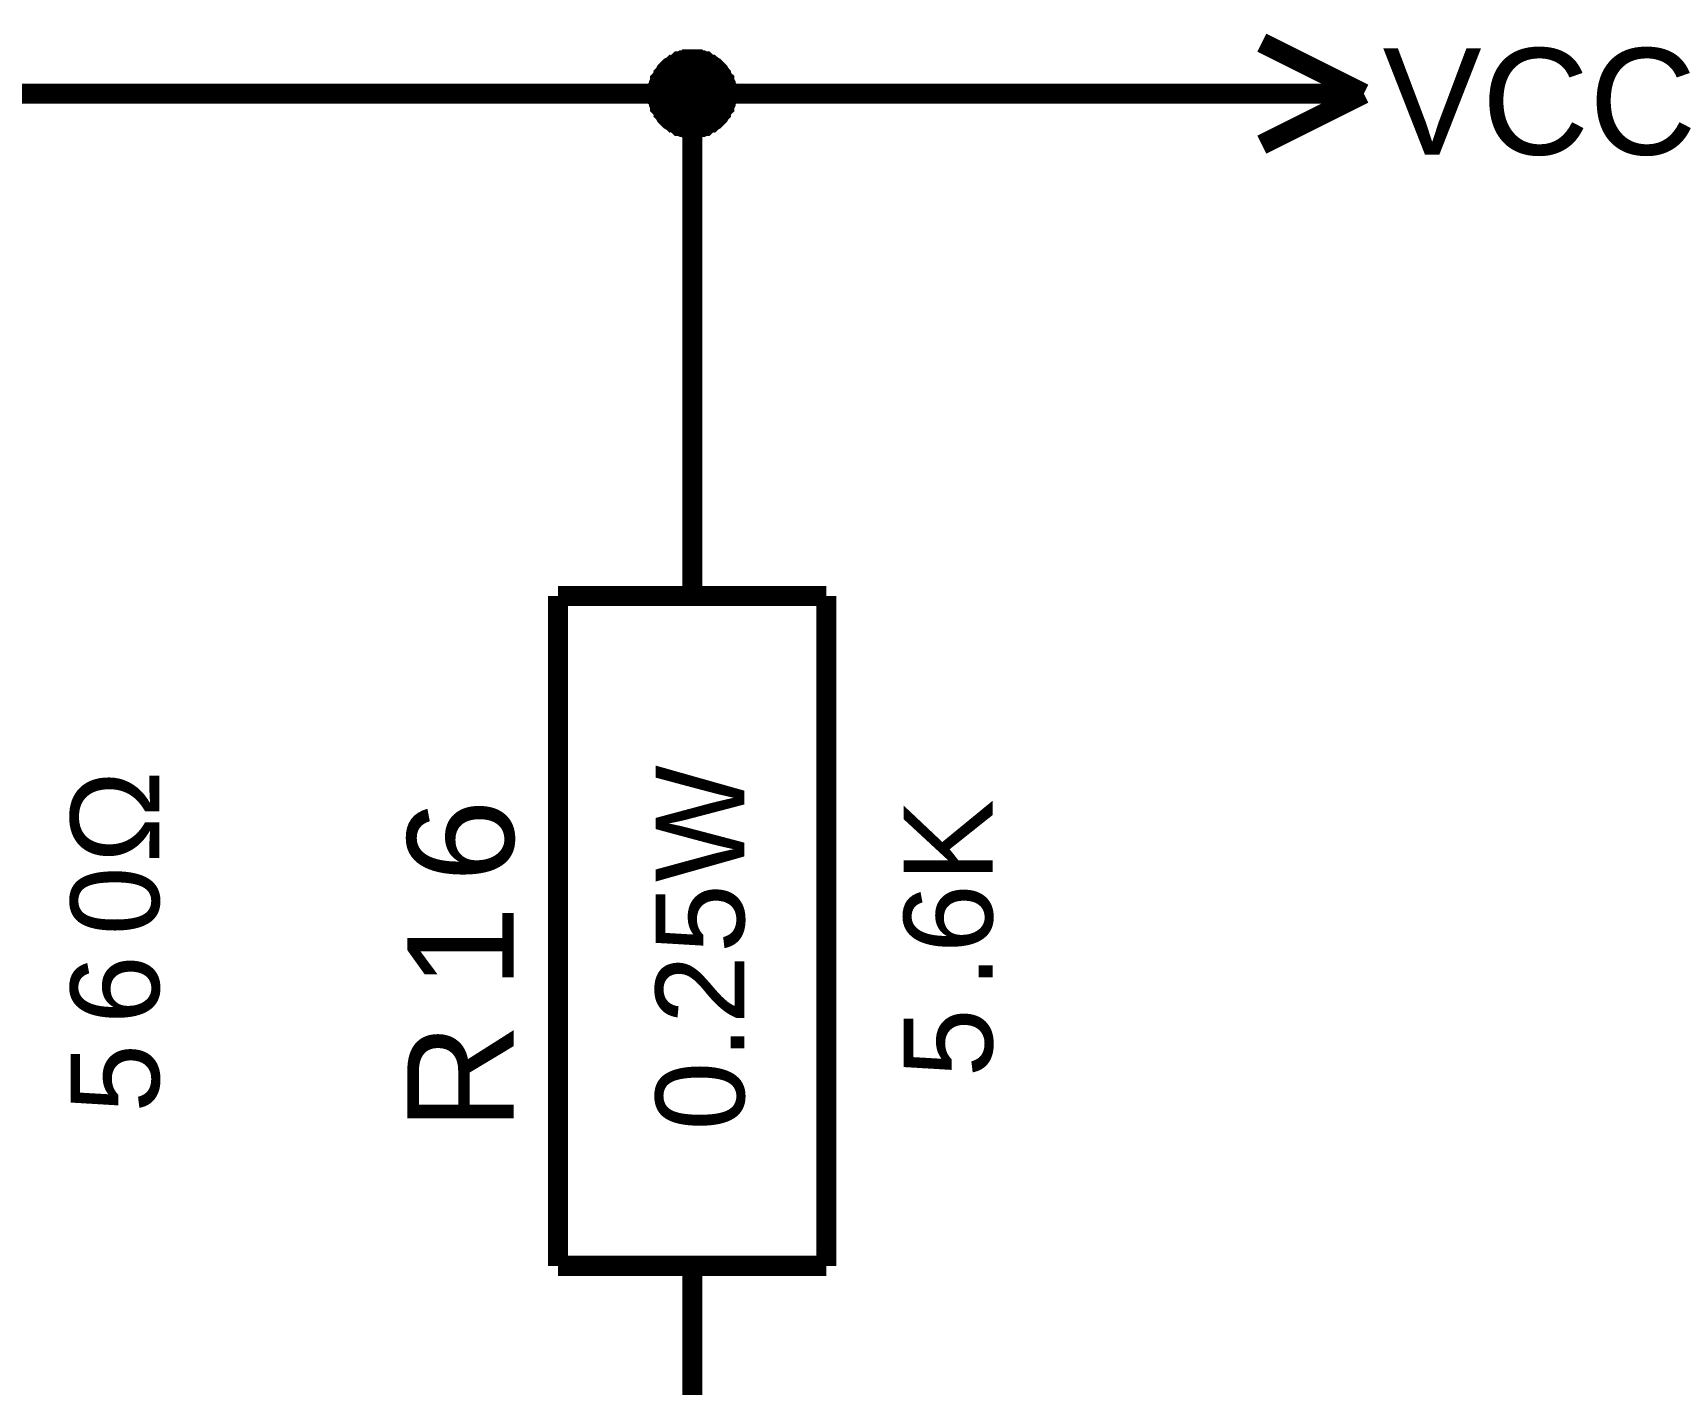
# Model space of a CAD drawing. Header units: millimetres. Extents: x -2024 to 917, y -725 to 13.
# Drawn here: x -1893.78 to -1869.44, y -608.44 to -588.26 of the extents above; entities that cross this region are included whole.
import ezdxf

# ---------------------------------------------------------------- set-up
doc = ezdxf.new("R2010")
doc.units = ezdxf.units.MM
doc.styles.get("Standard").update_dxf_attribs({"font": 'arial.ttf'})

msp = doc.modelspace()

# ---------------------------------------------------------------- linework, layer by layer
at = {"color": 7}
for points, const_width in [([(-1873.896, -589.171), (-1875.419, -588.409)], 0.3), ([(-1884.439, -589.171), (-1884.439, -589.138), (-1884.439, -589.121), (-1884.439, -589.088), (-1884.422, -589.072), (-1884.422, -589.039), (-1884.422, -589.022), (-1884.406, -588.989), (-1884.406, -588.972), (-1884.389, -588.956), (-1884.373, -588.923), (-1884.356, -588.906), (-1884.356, -588.89), (-1884.34, -588.873), (-1884.323, -588.84), (-1884.307, -588.823), (-1884.29, -588.807), (-1884.274, -588.79), (-1884.257, -588.774), (-1884.224, -588.757), (-1884.207, -588.741), (-1884.191, -588.741), (-1884.174, -588.724), (-1884.141, -588.707), (-1884.125, -588.691), (-1884.108, -588.691), (-1884.075, -588.674), (-1884.058, -588.674), (-1884.025, -588.674), (-1884.009, -588.658), (-1883.976, -588.658), (-1883.959, -588.658), (-1883.926, -588.658)], 0.3), ([(-1884.439, -589.171), (-1884.439, -589.138), (-1884.439, -589.121), (-1884.439, -589.088), (-1884.422, -589.072), (-1884.422, -589.039), (-1884.422, -589.022), (-1884.406, -588.989), (-1884.406, -588.972), (-1884.389, -588.956), (-1884.373, -588.923), (-1884.356, -588.906), (-1884.356, -588.89), (-1884.34, -588.873), (-1884.323, -588.84), (-1884.307, -588.823), (-1884.29, -588.807), (-1884.274, -588.79), (-1884.257, -588.774), (-1884.224, -588.757), (-1884.207, -588.741), (-1884.191, -588.741), (-1884.174, -588.724), (-1884.141, -588.707), (-1884.125, -588.691), (-1884.108, -588.691), (-1884.075, -588.674), (-1884.058, -588.674), (-1884.025, -588.674), (-1884.009, -588.658), (-1883.976, -588.658), (-1883.959, -588.658), (-1883.926, -588.658)], 0.3), ([(-1884.439, -589.171), (-1884.439, -589.138), (-1884.439, -589.121), (-1884.439, -589.088), (-1884.422, -589.072), (-1884.422, -589.039), (-1884.422, -589.022), (-1884.406, -588.989), (-1884.406, -588.972), (-1884.389, -588.956), (-1884.373, -588.923), (-1884.356, -588.906), (-1884.356, -588.89), (-1884.34, -588.873), (-1884.323, -588.84), (-1884.307, -588.823), (-1884.29, -588.807), (-1884.274, -588.79), (-1884.257, -588.774), (-1884.224, -588.757), (-1884.207, -588.741), (-1884.191, -588.741), (-1884.174, -588.724), (-1884.141, -588.707), (-1884.125, -588.691), (-1884.108, -588.691), (-1884.075, -588.674), (-1884.058, -588.674), (-1884.025, -588.674), (-1884.009, -588.658), (-1883.976, -588.658), (-1883.959, -588.658), (-1883.926, -588.658)], 0.3), ([(-1884.439, -589.171), (-1884.439, -589.138), (-1884.439, -589.121), (-1884.439, -589.088), (-1884.422, -589.072), (-1884.422, -589.039), (-1884.422, -589.022), (-1884.406, -588.989), (-1884.406, -588.972), (-1884.389, -588.956), (-1884.373, -588.923), (-1884.356, -588.906), (-1884.356, -588.89), (-1884.34, -588.873), (-1884.323, -588.84), (-1884.307, -588.823), (-1884.29, -588.807), (-1884.274, -588.79), (-1884.257, -588.774), (-1884.224, -588.757), (-1884.207, -588.741), (-1884.191, -588.741), (-1884.174, -588.724), (-1884.141, -588.707), (-1884.125, -588.691), (-1884.108, -588.691), (-1884.075, -588.674), (-1884.058, -588.674), (-1884.025, -588.674), (-1884.009, -588.658), (-1883.976, -588.658), (-1883.959, -588.658), (-1883.926, -588.658)], 0.3), ([(-1883.926, -588.658), (-1883.926, -588.658)], 0.3), ([(-1883.926, -588.658), (-1883.893, -588.658), (-1883.876, -588.658), (-1883.843, -588.658), (-1883.827, -588.674), (-1883.794, -588.674), (-1883.777, -588.674), (-1883.744, -588.691), (-1883.727, -588.691), (-1883.711, -588.707), (-1883.678, -588.724), (-1883.661, -588.741), (-1883.645, -588.741), (-1883.628, -588.757), (-1883.595, -588.774), (-1883.578, -588.79), (-1883.562, -588.807), (-1883.545, -588.823), (-1883.529, -588.84), (-1883.512, -588.873), (-1883.496, -588.89), (-1883.496, -588.906), (-1883.479, -588.923), (-1883.463, -588.956), (-1883.446, -588.972), (-1883.446, -588.989), (-1883.429, -589.022), (-1883.429, -589.039), (-1883.429, -589.072), (-1883.413, -589.088), (-1883.413, -589.121), (-1883.413, -589.138), (-1883.413, -589.171)], 0.3), ([(-1883.926, -588.658), (-1883.926, -588.658)], 0.3), ([(-1883.926, -588.658), (-1883.893, -588.658), (-1883.876, -588.658), (-1883.843, -588.658), (-1883.827, -588.674), (-1883.794, -588.674), (-1883.777, -588.674), (-1883.744, -588.691), (-1883.727, -588.691), (-1883.711, -588.707), (-1883.678, -588.724), (-1883.661, -588.741), (-1883.645, -588.741), (-1883.628, -588.757), (-1883.595, -588.774), (-1883.578, -588.79), (-1883.562, -588.807), (-1883.545, -588.823), (-1883.529, -588.84), (-1883.512, -588.873), (-1883.496, -588.89), (-1883.496, -588.906), (-1883.479, -588.923), (-1883.463, -588.956), (-1883.446, -588.972), (-1883.446, -588.989), (-1883.429, -589.022), (-1883.429, -589.039), (-1883.429, -589.072), (-1883.413, -589.088), (-1883.413, -589.121), (-1883.413, -589.138), (-1883.413, -589.171)], 0.3), ([(-1883.926, -588.658), (-1883.926, -588.658)], 0.3), ([(-1883.926, -588.658), (-1883.893, -588.658), (-1883.876, -588.658), (-1883.843, -588.658), (-1883.827, -588.674), (-1883.794, -588.674), (-1883.777, -588.674), (-1883.744, -588.691), (-1883.727, -588.691), (-1883.711, -588.707), (-1883.678, -588.724), (-1883.661, -588.741), (-1883.645, -588.741), (-1883.628, -588.757), (-1883.595, -588.774), (-1883.578, -588.79), (-1883.562, -588.807), (-1883.545, -588.823), (-1883.529, -588.84), (-1883.512, -588.873), (-1883.496, -588.89), (-1883.496, -588.906), (-1883.479, -588.923), (-1883.463, -588.956), (-1883.446, -588.972), (-1883.446, -588.989), (-1883.429, -589.022), (-1883.429, -589.039), (-1883.429, -589.072), (-1883.413, -589.088), (-1883.413, -589.121), (-1883.413, -589.138), (-1883.413, -589.171)], 0.3), ([(-1883.926, -588.658), (-1883.926, -588.658)], 0.3), ([(-1883.926, -588.658), (-1883.893, -588.658), (-1883.876, -588.658), (-1883.843, -588.658), (-1883.827, -588.674), (-1883.794, -588.674), (-1883.777, -588.674), (-1883.744, -588.691), (-1883.727, -588.691), (-1883.711, -588.707), (-1883.678, -588.724), (-1883.661, -588.741), (-1883.645, -588.741), (-1883.628, -588.757), (-1883.595, -588.774), (-1883.578, -588.79), (-1883.562, -588.807), (-1883.545, -588.823), (-1883.529, -588.84), (-1883.512, -588.873), (-1883.496, -588.89), (-1883.496, -588.906), (-1883.479, -588.923), (-1883.463, -588.956), (-1883.446, -588.972), (-1883.446, -588.989), (-1883.429, -589.022), (-1883.429, -589.039), (-1883.429, -589.072), (-1883.413, -589.088), (-1883.413, -589.121), (-1883.413, -589.138), (-1883.413, -589.171)], 0.3), ([(-1884.439, -589.171), (-1884.439, -589.138), (-1884.439, -589.121), (-1884.439, -589.088), (-1884.422, -589.072), (-1884.422, -589.039), (-1884.422, -589.022), (-1884.406, -588.989), (-1884.406, -588.972), (-1884.389, -588.956), (-1884.373, -588.923), (-1884.356, -588.906), (-1884.356, -588.89), (-1884.34, -588.873), (-1884.323, -588.84), (-1884.307, -588.823), (-1884.29, -588.807), (-1884.274, -588.79), (-1884.257, -588.774), (-1884.224, -588.757), (-1884.207, -588.741), (-1884.191, -588.741), (-1884.174, -588.724), (-1884.141, -588.707), (-1884.125, -588.691), (-1884.108, -588.691), (-1884.075, -588.674), (-1884.058, -588.674), (-1884.025, -588.674), (-1884.009, -588.658), (-1883.976, -588.658), (-1883.959, -588.658), (-1883.926, -588.658)], 0.0991), ([(-1884.439, -589.171), (-1884.439, -589.138), (-1884.439, -589.121), (-1884.439, -589.088), (-1884.422, -589.072), (-1884.422, -589.039), (-1884.422, -589.022), (-1884.406, -588.989), (-1884.406, -588.972), (-1884.389, -588.956), (-1884.373, -588.923), (-1884.356, -588.906), (-1884.356, -588.89), (-1884.34, -588.873), (-1884.323, -588.84), (-1884.307, -588.823), (-1884.29, -588.807), (-1884.274, -588.79), (-1884.257, -588.774), (-1884.224, -588.757), (-1884.207, -588.741), (-1884.191, -588.741), (-1884.174, -588.724), (-1884.141, -588.707), (-1884.125, -588.691), (-1884.108, -588.691), (-1884.075, -588.674), (-1884.058, -588.674), (-1884.025, -588.674), (-1884.009, -588.658), (-1883.976, -588.658), (-1883.959, -588.658), (-1883.926, -588.658)], 0.0991), ([(-1884.439, -589.171), (-1884.439, -589.138), (-1884.439, -589.121), (-1884.439, -589.088), (-1884.422, -589.072), (-1884.422, -589.039), (-1884.422, -589.022), (-1884.406, -588.989), (-1884.406, -588.972), (-1884.389, -588.956), (-1884.373, -588.923), (-1884.356, -588.906), (-1884.356, -588.89), (-1884.34, -588.873), (-1884.323, -588.84), (-1884.307, -588.823), (-1884.29, -588.807), (-1884.274, -588.79), (-1884.257, -588.774), (-1884.224, -588.757), (-1884.207, -588.741), (-1884.191, -588.741), (-1884.174, -588.724), (-1884.141, -588.707), (-1884.125, -588.691), (-1884.108, -588.691), (-1884.075, -588.674), (-1884.058, -588.674), (-1884.025, -588.674), (-1884.009, -588.658), (-1883.976, -588.658), (-1883.959, -588.658), (-1883.926, -588.658)], 0.0991), ([(-1884.439, -589.171), (-1884.439, -589.138), (-1884.439, -589.121), (-1884.439, -589.088), (-1884.422, -589.072), (-1884.422, -589.039), (-1884.422, -589.022), (-1884.406, -588.989), (-1884.406, -588.972), (-1884.389, -588.956), (-1884.373, -588.923), (-1884.356, -588.906), (-1884.356, -588.89), (-1884.34, -588.873), (-1884.323, -588.84), (-1884.307, -588.823), (-1884.29, -588.807), (-1884.274, -588.79), (-1884.257, -588.774), (-1884.224, -588.757), (-1884.207, -588.741), (-1884.191, -588.741), (-1884.174, -588.724), (-1884.141, -588.707), (-1884.125, -588.691), (-1884.108, -588.691), (-1884.075, -588.674), (-1884.058, -588.674), (-1884.025, -588.674), (-1884.009, -588.658), (-1883.976, -588.658), (-1883.959, -588.658), (-1883.926, -588.658)], 0.0991), ([(-1883.926, -588.658), (-1883.926, -588.658)], 0.0991), ([(-1883.926, -588.658), (-1883.893, -588.658), (-1883.876, -588.658), (-1883.843, -588.658), (-1883.827, -588.674), (-1883.794, -588.674), (-1883.777, -588.674), (-1883.744, -588.691), (-1883.727, -588.691), (-1883.711, -588.707), (-1883.678, -588.724), (-1883.661, -588.741), (-1883.645, -588.741), (-1883.628, -588.757), (-1883.595, -588.774), (-1883.578, -588.79), (-1883.562, -588.807), (-1883.545, -588.823), (-1883.529, -588.84), (-1883.512, -588.873), (-1883.496, -588.89), (-1883.496, -588.906), (-1883.479, -588.923), (-1883.463, -588.956), (-1883.446, -588.972), (-1883.446, -588.989), (-1883.429, -589.022), (-1883.429, -589.039), (-1883.429, -589.072), (-1883.413, -589.088), (-1883.413, -589.121), (-1883.413, -589.138), (-1883.413, -589.171)], 0.0991), ([(-1883.926, -588.658), (-1883.926, -588.658)], 0.0991), ([(-1883.926, -588.658), (-1883.893, -588.658), (-1883.876, -588.658), (-1883.843, -588.658), (-1883.827, -588.674), (-1883.794, -588.674), (-1883.777, -588.674), (-1883.744, -588.691), (-1883.727, -588.691), (-1883.711, -588.707), (-1883.678, -588.724), (-1883.661, -588.741), (-1883.645, -588.741), (-1883.628, -588.757), (-1883.595, -588.774), (-1883.578, -588.79), (-1883.562, -588.807), (-1883.545, -588.823), (-1883.529, -588.84), (-1883.512, -588.873), (-1883.496, -588.89), (-1883.496, -588.906), (-1883.479, -588.923), (-1883.463, -588.956), (-1883.446, -588.972), (-1883.446, -588.989), (-1883.429, -589.022), (-1883.429, -589.039), (-1883.429, -589.072), (-1883.413, -589.088), (-1883.413, -589.121), (-1883.413, -589.138), (-1883.413, -589.171)], 0.0991), ([(-1883.926, -588.658), (-1883.926, -588.658)], 0.0991), ([(-1883.926, -588.658), (-1883.893, -588.658), (-1883.876, -588.658), (-1883.843, -588.658), (-1883.827, -588.674), (-1883.794, -588.674), (-1883.777, -588.674), (-1883.744, -588.691), (-1883.727, -588.691), (-1883.711, -588.707), (-1883.678, -588.724), (-1883.661, -588.741), (-1883.645, -588.741), (-1883.628, -588.757), (-1883.595, -588.774), (-1883.578, -588.79), (-1883.562, -588.807), (-1883.545, -588.823), (-1883.529, -588.84), (-1883.512, -588.873), (-1883.496, -588.89), (-1883.496, -588.906), (-1883.479, -588.923), (-1883.463, -588.956), (-1883.446, -588.972), (-1883.446, -588.989), (-1883.429, -589.022), (-1883.429, -589.039), (-1883.429, -589.072), (-1883.413, -589.088), (-1883.413, -589.121), (-1883.413, -589.138), (-1883.413, -589.171)], 0.0991), ([(-1883.926, -588.658), (-1883.926, -588.658)], 0.0991), ([(-1883.926, -588.658), (-1883.893, -588.658), (-1883.876, -588.658), (-1883.843, -588.658), (-1883.827, -588.674), (-1883.794, -588.674), (-1883.777, -588.674), (-1883.744, -588.691), (-1883.727, -588.691), (-1883.711, -588.707), (-1883.678, -588.724), (-1883.661, -588.741), (-1883.645, -588.741), (-1883.628, -588.757), (-1883.595, -588.774), (-1883.578, -588.79), (-1883.562, -588.807), (-1883.545, -588.823), (-1883.529, -588.84), (-1883.512, -588.873), (-1883.496, -588.89), (-1883.496, -588.906), (-1883.479, -588.923), (-1883.463, -588.956), (-1883.446, -588.972), (-1883.446, -588.989), (-1883.429, -589.022), (-1883.429, -589.039), (-1883.429, -589.072), (-1883.413, -589.088), (-1883.413, -589.121), (-1883.413, -589.138), (-1883.413, -589.171)], 0.0991), ([(-1896.422, -594.172), (-1896.422, -589.171), (-1883.926, -589.171), (-1876.428, -589.171)], 0.3), ([(-1883.926, -589.684), (-1883.959, -589.684), (-1883.976, -589.684), (-1884.009, -589.684), (-1884.025, -589.668), (-1884.058, -589.668), (-1884.075, -589.668), (-1884.108, -589.651), (-1884.125, -589.651), (-1884.141, -589.635), (-1884.174, -589.618), (-1884.191, -589.602), (-1884.207, -589.602), (-1884.224, -589.585), (-1884.257, -589.568), (-1884.274, -589.552), (-1884.29, -589.535), (-1884.307, -589.519), (-1884.323, -589.502), (-1884.34, -589.469), (-1884.356, -589.453), (-1884.356, -589.436), (-1884.373, -589.419), (-1884.389, -589.386), (-1884.406, -589.37), (-1884.406, -589.353), (-1884.422, -589.32), (-1884.422, -589.304), (-1884.422, -589.27), (-1884.439, -589.254), (-1884.439, -589.221), (-1884.439, -589.204), (-1884.439, -589.171)], 0.3), ([(-1884.439, -589.171), (-1884.439, -589.171)], 0.3), ([(-1883.926, -589.684), (-1883.959, -589.684), (-1883.976, -589.684), (-1884.009, -589.684), (-1884.025, -589.668), (-1884.058, -589.668), (-1884.075, -589.668), (-1884.108, -589.651), (-1884.125, -589.651), (-1884.141, -589.635), (-1884.174, -589.618), (-1884.191, -589.602), (-1884.207, -589.602), (-1884.224, -589.585), (-1884.257, -589.568), (-1884.274, -589.552), (-1884.29, -589.535), (-1884.307, -589.519), (-1884.323, -589.502), (-1884.34, -589.469), (-1884.356, -589.453), (-1884.356, -589.436), (-1884.373, -589.419), (-1884.389, -589.386), (-1884.406, -589.37), (-1884.406, -589.353), (-1884.422, -589.32), (-1884.422, -589.304), (-1884.422, -589.27), (-1884.439, -589.254), (-1884.439, -589.221), (-1884.439, -589.204), (-1884.439, -589.171)], 0.3), ([(-1884.439, -589.171), (-1884.439, -589.171)], 0.3), ([(-1883.926, -589.684), (-1883.959, -589.684), (-1883.976, -589.684), (-1884.009, -589.684), (-1884.025, -589.668), (-1884.058, -589.668), (-1884.075, -589.668), (-1884.108, -589.651), (-1884.125, -589.651), (-1884.141, -589.635), (-1884.174, -589.618), (-1884.191, -589.602), (-1884.207, -589.602), (-1884.224, -589.585), (-1884.257, -589.568), (-1884.274, -589.552), (-1884.29, -589.535), (-1884.307, -589.519), (-1884.323, -589.502), (-1884.34, -589.469), (-1884.356, -589.453), (-1884.356, -589.436), (-1884.373, -589.419), (-1884.389, -589.386), (-1884.406, -589.37), (-1884.406, -589.353), (-1884.422, -589.32), (-1884.422, -589.304), (-1884.422, -589.27), (-1884.439, -589.254), (-1884.439, -589.221), (-1884.439, -589.204), (-1884.439, -589.171)], 0.3), ([(-1884.439, -589.171), (-1884.439, -589.171)], 0.3), ([(-1883.926, -589.684), (-1883.959, -589.684), (-1883.976, -589.684), (-1884.009, -589.684), (-1884.025, -589.668), (-1884.058, -589.668), (-1884.075, -589.668), (-1884.108, -589.651), (-1884.125, -589.651), (-1884.141, -589.635), (-1884.174, -589.618), (-1884.191, -589.602), (-1884.207, -589.602), (-1884.224, -589.585), (-1884.257, -589.568), (-1884.274, -589.552), (-1884.29, -589.535), (-1884.307, -589.519), (-1884.323, -589.502), (-1884.34, -589.469), (-1884.356, -589.453), (-1884.356, -589.436), (-1884.373, -589.419), (-1884.389, -589.386), (-1884.406, -589.37), (-1884.406, -589.353), (-1884.422, -589.32), (-1884.422, -589.304), (-1884.422, -589.27), (-1884.439, -589.254), (-1884.439, -589.221), (-1884.439, -589.204), (-1884.439, -589.171)], 0.3), ([(-1884.439, -589.171), (-1884.439, -589.171)], 0.3), ([(-1883.926, -594.172), (-1883.926, -589.171)], 0.3), ([(-1883.413, -589.171), (-1883.413, -589.204), (-1883.413, -589.221), (-1883.413, -589.254), (-1883.429, -589.27), (-1883.429, -589.304), (-1883.429, -589.32), (-1883.446, -589.353), (-1883.446, -589.37), (-1883.463, -589.386), (-1883.479, -589.419), (-1883.496, -589.436), (-1883.496, -589.453), (-1883.512, -589.469), (-1883.529, -589.502), (-1883.545, -589.519), (-1883.562, -589.535), (-1883.578, -589.552), (-1883.595, -589.568), (-1883.628, -589.585), (-1883.645, -589.602), (-1883.661, -589.602), (-1883.678, -589.618), (-1883.711, -589.635), (-1883.727, -589.651), (-1883.744, -589.651), (-1883.777, -589.668), (-1883.794, -589.668), (-1883.827, -589.668), (-1883.843, -589.684), (-1883.876, -589.684), (-1883.893, -589.684), (-1883.926, -589.684)], 0.3), ([(-1883.413, -589.171), (-1883.413, -589.204), (-1883.413, -589.221), (-1883.413, -589.254), (-1883.429, -589.27), (-1883.429, -589.304), (-1883.429, -589.32), (-1883.446, -589.353), (-1883.446, -589.37), (-1883.463, -589.386), (-1883.479, -589.419), (-1883.496, -589.436), (-1883.496, -589.453), (-1883.512, -589.469), (-1883.529, -589.502), (-1883.545, -589.519), (-1883.562, -589.535), (-1883.578, -589.552), (-1883.595, -589.568), (-1883.628, -589.585), (-1883.645, -589.602), (-1883.661, -589.602), (-1883.678, -589.618), (-1883.711, -589.635), (-1883.727, -589.651), (-1883.744, -589.651), (-1883.777, -589.668), (-1883.794, -589.668), (-1883.827, -589.668), (-1883.843, -589.684), (-1883.876, -589.684), (-1883.893, -589.684), (-1883.926, -589.684)], 0.3), ([(-1883.413, -589.171), (-1883.413, -589.204), (-1883.413, -589.221), (-1883.413, -589.254), (-1883.429, -589.27), (-1883.429, -589.304), (-1883.429, -589.32), (-1883.446, -589.353), (-1883.446, -589.37), (-1883.463, -589.386), (-1883.479, -589.419), (-1883.496, -589.436), (-1883.496, -589.453), (-1883.512, -589.469), (-1883.529, -589.502), (-1883.545, -589.519), (-1883.562, -589.535), (-1883.578, -589.552), (-1883.595, -589.568), (-1883.628, -589.585), (-1883.645, -589.602), (-1883.661, -589.602), (-1883.678, -589.618), (-1883.711, -589.635), (-1883.727, -589.651), (-1883.744, -589.651), (-1883.777, -589.668), (-1883.794, -589.668), (-1883.827, -589.668), (-1883.843, -589.684), (-1883.876, -589.684), (-1883.893, -589.684), (-1883.926, -589.684)], 0.3), ([(-1883.413, -589.171), (-1883.413, -589.204), (-1883.413, -589.221), (-1883.413, -589.254), (-1883.429, -589.27), (-1883.429, -589.304), (-1883.429, -589.32), (-1883.446, -589.353), (-1883.446, -589.37), (-1883.463, -589.386), (-1883.479, -589.419), (-1883.496, -589.436), (-1883.496, -589.453), (-1883.512, -589.469), (-1883.529, -589.502), (-1883.545, -589.519), (-1883.562, -589.535), (-1883.578, -589.552), (-1883.595, -589.568), (-1883.628, -589.585), (-1883.645, -589.602), (-1883.661, -589.602), (-1883.678, -589.618), (-1883.711, -589.635), (-1883.727, -589.651), (-1883.744, -589.651), (-1883.777, -589.668), (-1883.794, -589.668), (-1883.827, -589.668), (-1883.843, -589.684), (-1883.876, -589.684), (-1883.893, -589.684), (-1883.926, -589.684)], 0.3), ([(-1883.413, -589.171), (-1883.413, -589.171), (-1883.413, -589.171), (-1883.413, -589.171), (-1883.413, -589.171), (-1883.413, -589.171), (-1883.413, -589.171), (-1883.413, -589.171), (-1883.413, -589.171), (-1883.413, -589.171), (-1883.413, -589.171), (-1883.413, -589.171), (-1883.413, -589.171), (-1883.413, -589.171), (-1883.413, -589.171), (-1883.413, -589.171), (-1883.413, -589.171), (-1883.413, -589.171), (-1883.413, -589.171), (-1883.413, -589.171), (-1883.413, -589.171), (-1883.413, -589.171), (-1883.413, -589.171), (-1883.413, -589.171), (-1883.413, -589.171), (-1883.413, -589.171), (-1883.413, -589.171), (-1883.413, -589.171), (-1883.413, -589.171), (-1883.413, -589.171), (-1883.413, -589.171), (-1883.413, -589.171), (-1883.413, -589.171)], 0.3), ([(-1883.413, -589.171), (-1883.413, -589.171)], 0.3), ([(-1883.413, -589.171), (-1883.413, -589.171), (-1883.413, -589.171), (-1883.413, -589.171), (-1883.413, -589.171), (-1883.413, -589.171), (-1883.413, -589.171), (-1883.413, -589.171), (-1883.413, -589.171), (-1883.413, -589.171), (-1883.413, -589.171), (-1883.413, -589.171), (-1883.413, -589.171), (-1883.413, -589.171), (-1883.413, -589.171), (-1883.413, -589.171), (-1883.413, -589.171), (-1883.413, -589.171), (-1883.413, -589.171), (-1883.413, -589.171), (-1883.413, -589.171), (-1883.413, -589.171), (-1883.413, -589.171), (-1883.413, -589.171), (-1883.413, -589.171), (-1883.413, -589.171), (-1883.413, -589.171), (-1883.413, -589.171), (-1883.413, -589.171), (-1883.413, -589.171), (-1883.413, -589.171), (-1883.413, -589.171), (-1883.413, -589.171)], 0.3), ([(-1883.413, -589.171), (-1883.413, -589.171)], 0.3), ([(-1883.413, -589.171), (-1883.413, -589.171), (-1883.413, -589.171), (-1883.413, -589.171), (-1883.413, -589.171), (-1883.413, -589.171), (-1883.413, -589.171), (-1883.413, -589.171), (-1883.413, -589.171), (-1883.413, -589.171), (-1883.413, -589.171), (-1883.413, -589.171), (-1883.413, -589.171), (-1883.413, -589.171), (-1883.413, -589.171), (-1883.413, -589.171), (-1883.413, -589.171), (-1883.413, -589.171), (-1883.413, -589.171), (-1883.413, -589.171), (-1883.413, -589.171), (-1883.413, -589.171), (-1883.413, -589.171), (-1883.413, -589.171), (-1883.413, -589.171), (-1883.413, -589.171), (-1883.413, -589.171), (-1883.413, -589.171), (-1883.413, -589.171), (-1883.413, -589.171), (-1883.413, -589.171), (-1883.413, -589.171), (-1883.413, -589.171)], 0.3), ([(-1883.413, -589.171), (-1883.413, -589.171)], 0.3), ([(-1883.413, -589.171), (-1883.413, -589.171), (-1883.413, -589.171), (-1883.413, -589.171), (-1883.413, -589.171), (-1883.413, -589.171), (-1883.413, -589.171), (-1883.413, -589.171), (-1883.413, -589.171), (-1883.413, -589.171), (-1883.413, -589.171), (-1883.413, -589.171), (-1883.413, -589.171), (-1883.413, -589.171), (-1883.413, -589.171), (-1883.413, -589.171), (-1883.413, -589.171), (-1883.413, -589.171), (-1883.413, -589.171), (-1883.413, -589.171), (-1883.413, -589.171), (-1883.413, -589.171), (-1883.413, -589.171), (-1883.413, -589.171), (-1883.413, -589.171), (-1883.413, -589.171), (-1883.413, -589.171), (-1883.413, -589.171), (-1883.413, -589.171), (-1883.413, -589.171), (-1883.413, -589.171), (-1883.413, -589.171), (-1883.413, -589.171)], 0.3), ([(-1883.413, -589.171), (-1883.413, -589.171)], 0.3), ([(-1876.428, -589.171), (-1873.896, -589.171)], 0.3), ([(-1873.896, -589.171), (-1875.419, -589.933)], 0.3), ([(-1883.926, -589.684), (-1883.959, -589.684), (-1883.976, -589.684), (-1884.009, -589.684), (-1884.025, -589.668), (-1884.058, -589.668), (-1884.075, -589.668), (-1884.108, -589.651), (-1884.125, -589.651), (-1884.141, -589.635), (-1884.174, -589.618), (-1884.191, -589.602), (-1884.207, -589.602), (-1884.224, -589.585), (-1884.257, -589.568), (-1884.274, -589.552), (-1884.29, -589.535), (-1884.307, -589.519), (-1884.323, -589.502), (-1884.34, -589.469), (-1884.356, -589.453), (-1884.356, -589.436), (-1884.373, -589.419), (-1884.389, -589.386), (-1884.406, -589.37), (-1884.406, -589.353), (-1884.422, -589.32), (-1884.422, -589.304), (-1884.422, -589.27), (-1884.439, -589.254), (-1884.439, -589.221), (-1884.439, -589.204), (-1884.439, -589.171)], 0.0991), ([(-1884.439, -589.171), (-1884.439, -589.171)], 0.0991), ([(-1883.926, -589.684), (-1883.959, -589.684), (-1883.976, -589.684), (-1884.009, -589.684), (-1884.025, -589.668), (-1884.058, -589.668), (-1884.075, -589.668), (-1884.108, -589.651), (-1884.125, -589.651), (-1884.141, -589.635), (-1884.174, -589.618), (-1884.191, -589.602), (-1884.207, -589.602), (-1884.224, -589.585), (-1884.257, -589.568), (-1884.274, -589.552), (-1884.29, -589.535), (-1884.307, -589.519), (-1884.323, -589.502), (-1884.34, -589.469), (-1884.356, -589.453), (-1884.356, -589.436), (-1884.373, -589.419), (-1884.389, -589.386), (-1884.406, -589.37), (-1884.406, -589.353), (-1884.422, -589.32), (-1884.422, -589.304), (-1884.422, -589.27), (-1884.439, -589.254), (-1884.439, -589.221), (-1884.439, -589.204), (-1884.439, -589.171)], 0.0991), ([(-1884.439, -589.171), (-1884.439, -589.171)], 0.0991), ([(-1883.926, -589.684), (-1883.959, -589.684), (-1883.976, -589.684), (-1884.009, -589.684), (-1884.025, -589.668), (-1884.058, -589.668), (-1884.075, -589.668), (-1884.108, -589.651), (-1884.125, -589.651), (-1884.141, -589.635), (-1884.174, -589.618), (-1884.191, -589.602), (-1884.207, -589.602), (-1884.224, -589.585), (-1884.257, -589.568), (-1884.274, -589.552), (-1884.29, -589.535), (-1884.307, -589.519), (-1884.323, -589.502), (-1884.34, -589.469), (-1884.356, -589.453), (-1884.356, -589.436), (-1884.373, -589.419), (-1884.389, -589.386), (-1884.406, -589.37), (-1884.406, -589.353), (-1884.422, -589.32), (-1884.422, -589.304), (-1884.422, -589.27), (-1884.439, -589.254), (-1884.439, -589.221), (-1884.439, -589.204), (-1884.439, -589.171)], 0.0991), ([(-1884.439, -589.171), (-1884.439, -589.171)], 0.0991), ([(-1883.926, -589.684), (-1883.959, -589.684), (-1883.976, -589.684), (-1884.009, -589.684), (-1884.025, -589.668), (-1884.058, -589.668), (-1884.075, -589.668), (-1884.108, -589.651), (-1884.125, -589.651), (-1884.141, -589.635), (-1884.174, -589.618), (-1884.191, -589.602), (-1884.207, -589.602), (-1884.224, -589.585), (-1884.257, -589.568), (-1884.274, -589.552), (-1884.29, -589.535), (-1884.307, -589.519), (-1884.323, -589.502), (-1884.34, -589.469), (-1884.356, -589.453), (-1884.356, -589.436), (-1884.373, -589.419), (-1884.389, -589.386), (-1884.406, -589.37), (-1884.406, -589.353), (-1884.422, -589.32), (-1884.422, -589.304), (-1884.422, -589.27), (-1884.439, -589.254), (-1884.439, -589.221), (-1884.439, -589.204), (-1884.439, -589.171)], 0.0991), ([(-1884.439, -589.171), (-1884.439, -589.171)], 0.0991), ([(-1883.413, -589.171), (-1883.413, -589.204), (-1883.413, -589.221), (-1883.413, -589.254), (-1883.429, -589.27), (-1883.429, -589.304), (-1883.429, -589.32), (-1883.446, -589.353), (-1883.446, -589.37), (-1883.463, -589.386), (-1883.479, -589.419), (-1883.496, -589.436), (-1883.496, -589.453), (-1883.512, -589.469), (-1883.529, -589.502), (-1883.545, -589.519), (-1883.562, -589.535), (-1883.578, -589.552), (-1883.595, -589.568), (-1883.628, -589.585), (-1883.645, -589.602), (-1883.661, -589.602), (-1883.678, -589.618), (-1883.711, -589.635), (-1883.727, -589.651), (-1883.744, -589.651), (-1883.777, -589.668), (-1883.794, -589.668), (-1883.827, -589.668), (-1883.843, -589.684), (-1883.876, -589.684), (-1883.893, -589.684), (-1883.926, -589.684)], 0.0991), ([(-1883.413, -589.171), (-1883.413, -589.204), (-1883.413, -589.221), (-1883.413, -589.254), (-1883.429, -589.27), (-1883.429, -589.304), (-1883.429, -589.32), (-1883.446, -589.353), (-1883.446, -589.37), (-1883.463, -589.386), (-1883.479, -589.419), (-1883.496, -589.436), (-1883.496, -589.453), (-1883.512, -589.469), (-1883.529, -589.502), (-1883.545, -589.519), (-1883.562, -589.535), (-1883.578, -589.552), (-1883.595, -589.568), (-1883.628, -589.585), (-1883.645, -589.602), (-1883.661, -589.602), (-1883.678, -589.618), (-1883.711, -589.635), (-1883.727, -589.651), (-1883.744, -589.651), (-1883.777, -589.668), (-1883.794, -589.668), (-1883.827, -589.668), (-1883.843, -589.684), (-1883.876, -589.684), (-1883.893, -589.684), (-1883.926, -589.684)], 0.0991), ([(-1883.413, -589.171), (-1883.413, -589.204), (-1883.413, -589.221), (-1883.413, -589.254), (-1883.429, -589.27), (-1883.429, -589.304), (-1883.429, -589.32), (-1883.446, -589.353), (-1883.446, -589.37), (-1883.463, -589.386), (-1883.479, -589.419), (-1883.496, -589.436), (-1883.496, -589.453), (-1883.512, -589.469), (-1883.529, -589.502), (-1883.545, -589.519), (-1883.562, -589.535), (-1883.578, -589.552), (-1883.595, -589.568), (-1883.628, -589.585), (-1883.645, -589.602), (-1883.661, -589.602), (-1883.678, -589.618), (-1883.711, -589.635), (-1883.727, -589.651), (-1883.744, -589.651), (-1883.777, -589.668), (-1883.794, -589.668), (-1883.827, -589.668), (-1883.843, -589.684), (-1883.876, -589.684), (-1883.893, -589.684), (-1883.926, -589.684)], 0.0991), ([(-1883.413, -589.171), (-1883.413, -589.204), (-1883.413, -589.221), (-1883.413, -589.254), (-1883.429, -589.27), (-1883.429, -589.304), (-1883.429, -589.32), (-1883.446, -589.353), (-1883.446, -589.37), (-1883.463, -589.386), (-1883.479, -589.419), (-1883.496, -589.436), (-1883.496, -589.453), (-1883.512, -589.469), (-1883.529, -589.502), (-1883.545, -589.519), (-1883.562, -589.535), (-1883.578, -589.552), (-1883.595, -589.568), (-1883.628, -589.585), (-1883.645, -589.602), (-1883.661, -589.602), (-1883.678, -589.618), (-1883.711, -589.635), (-1883.727, -589.651), (-1883.744, -589.651), (-1883.777, -589.668), (-1883.794, -589.668), (-1883.827, -589.668), (-1883.843, -589.684), (-1883.876, -589.684), (-1883.893, -589.684), (-1883.926, -589.684)], 0.0991), ([(-1883.413, -589.171), (-1883.413, -589.171), (-1883.413, -589.171), (-1883.413, -589.171), (-1883.413, -589.171), (-1883.413, -589.171), (-1883.413, -589.171), (-1883.413, -589.171), (-1883.413, -589.171), (-1883.413, -589.171), (-1883.413, -589.171), (-1883.413, -589.171), (-1883.413, -589.171), (-1883.413, -589.171), (-1883.413, -589.171), (-1883.413, -589.171), (-1883.413, -589.171), (-1883.413, -589.171), (-1883.413, -589.171), (-1883.413, -589.171), (-1883.413, -589.171), (-1883.413, -589.171), (-1883.413, -589.171), (-1883.413, -589.171), (-1883.413, -589.171), (-1883.413, -589.171), (-1883.413, -589.171), (-1883.413, -589.171), (-1883.413, -589.171), (-1883.413, -589.171), (-1883.413, -589.171), (-1883.413, -589.171), (-1883.413, -589.171)], 0.0991), ([(-1883.413, -589.171), (-1883.413, -589.171)], 0.0991), ([(-1883.413, -589.171), (-1883.413, -589.171), (-1883.413, -589.171), (-1883.413, -589.171), (-1883.413, -589.171), (-1883.413, -589.171), (-1883.413, -589.171), (-1883.413, -589.171), (-1883.413, -589.171), (-1883.413, -589.171), (-1883.413, -589.171), (-1883.413, -589.171), (-1883.413, -589.171), (-1883.413, -589.171), (-1883.413, -589.171), (-1883.413, -589.171), (-1883.413, -589.171), (-1883.413, -589.171), (-1883.413, -589.171), (-1883.413, -589.171), (-1883.413, -589.171), (-1883.413, -589.171), (-1883.413, -589.171), (-1883.413, -589.171), (-1883.413, -589.171), (-1883.413, -589.171), (-1883.413, -589.171), (-1883.413, -589.171), (-1883.413, -589.171), (-1883.413, -589.171), (-1883.413, -589.171), (-1883.413, -589.171), (-1883.413, -589.171)], 0.0991), ([(-1883.413, -589.171), (-1883.413, -589.171)], 0.0991), ([(-1883.413, -589.171), (-1883.413, -589.171), (-1883.413, -589.171), (-1883.413, -589.171), (-1883.413, -589.171), (-1883.413, -589.171), (-1883.413, -589.171), (-1883.413, -589.171), (-1883.413, -589.171), (-1883.413, -589.171), (-1883.413, -589.171), (-1883.413, -589.171), (-1883.413, -589.171), (-1883.413, -589.171), (-1883.413, -589.171), (-1883.413, -589.171), (-1883.413, -589.171), (-1883.413, -589.171), (-1883.413, -589.171), (-1883.413, -589.171), (-1883.413, -589.171), (-1883.413, -589.171), (-1883.413, -589.171), (-1883.413, -589.171), (-1883.413, -589.171), (-1883.413, -589.171), (-1883.413, -589.171), (-1883.413, -589.171), (-1883.413, -589.171), (-1883.413, -589.171), (-1883.413, -589.171), (-1883.413, -589.171), (-1883.413, -589.171)], 0.0991), ([(-1883.413, -589.171), (-1883.413, -589.171)], 0.0991), ([(-1883.413, -589.171), (-1883.413, -589.171), (-1883.413, -589.171), (-1883.413, -589.171), (-1883.413, -589.171), (-1883.413, -589.171), (-1883.413, -589.171), (-1883.413, -589.171), (-1883.413, -589.171), (-1883.413, -589.171), (-1883.413, -589.171), (-1883.413, -589.171), (-1883.413, -589.171), (-1883.413, -589.171), (-1883.413, -589.171), (-1883.413, -589.171), (-1883.413, -589.171), (-1883.413, -589.171), (-1883.413, -589.171), (-1883.413, -589.171), (-1883.413, -589.171), (-1883.413, -589.171), (-1883.413, -589.171), (-1883.413, -589.171), (-1883.413, -589.171), (-1883.413, -589.171), (-1883.413, -589.171), (-1883.413, -589.171), (-1883.413, -589.171), (-1883.413, -589.171), (-1883.413, -589.171), (-1883.413, -589.171), (-1883.413, -589.171)], 0.0991), ([(-1883.413, -589.171), (-1883.413, -589.171)], 0.0991), ([(-1883.926, -596.672), (-1883.926, -594.172)], 0.3), ([(-1885.929, -596.672), (-1881.923, -596.672)], 0.3), ([(-1885.929, -606.674), (-1885.929, -596.672)], 0.3), ([(-1881.923, -606.674), (-1881.923, -596.672)], 0.3), ([(-1885.929, -606.674), (-1881.923, -606.674)], 0.3), ([(-1883.926, -606.674), (-1883.926, -609.174)], 0.3)]:
    msp.add_lwpolyline(points, dxfattribs=dict(at, const_width=const_width))
at = {"color": 7, "const_width": 0.508}
msp.add_lwpolyline([(-1884.209, -589.163, 1), (-1883.701, -589.163, 1)], format="xyb", close=True, dxfattribs=at)

# ---------------------------------------------------------------- texts
at = {"color": 7}
msp.add_text('VCC', height=1.5897, dxfattribs=at).set_placement((-1873.615, -590.082))
for s, height, p in [('W', 1.325, (-1883.148, -600.944)), ('Ω', 1.325, (-1891.887, -600.679)), ('K', 1.325, (-1879.441, -600.944)), ('6', 1.59, (-1886.591, -600.944)), ('0', 1.325, (-1891.887, -601.739)), ('5', 1.325, (-1883.148, -602.004)), ('6', 1.325, (-1879.441, -602.004)), ('1', 1.59, (-1886.591, -602.534)), ('6', 1.325, (-1891.887, -603.064)), ('2', 1.325, (-1883.148, -603.064)), ('.', 1.325, (-1879.441, -602.534)), ('5', 1.325, (-1879.441, -603.859)), ('R', 1.59, (-1886.591, -604.654)), ('5', 1.325, (-1891.887, -604.389)), ('.', 1.325, (-1883.148, -603.594)), ('0', 1.325, (-1883.148, -604.654))]:
    msp.add_text(s, height=height, rotation=90, dxfattribs=at).set_placement(p)

doc.saveas('drawing.dxf')
